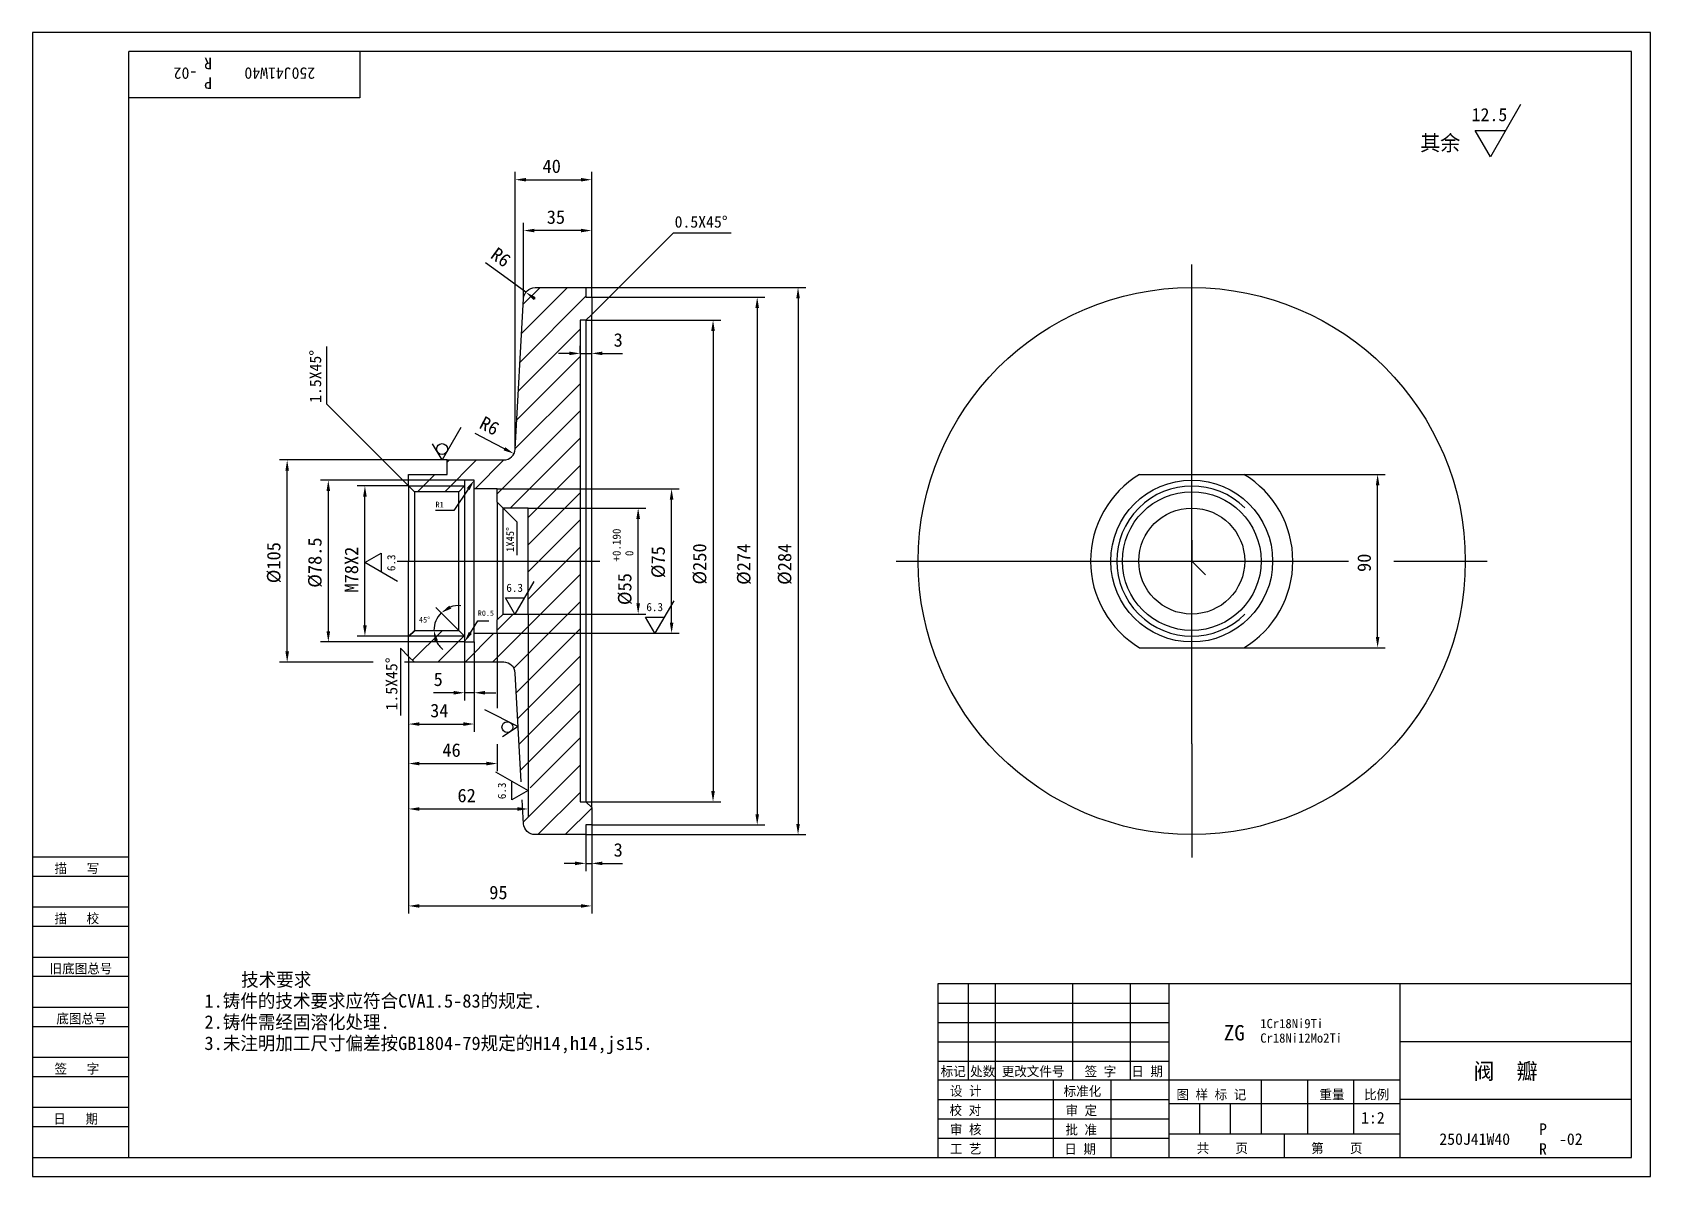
# Model space of a CAD drawing. Header units: metres. Extents: x 0 to 420, y 0 to 297.
import ezdxf

# ---------------------------------------------------------------- set-up
doc = ezdxf.new("R2010")
doc.units = ezdxf.units.M
for name, color, linetype in [('C', 6, 'Continuous'), ('D', 1, 'Continuous'), ('FL', 5, 'Continuous'), ('HA', 5, 'Continuous'), ('T', 7, 'Continuous'), ('TL', 4, 'Continuous')]:
    doc.layers.add(name, color=color, linetype=linetype)

# ---------------------------------------------------------------- blocks, each defined once
blk = doc.blocks.new('TUKUN3')
at = {"layer": 'FL'}
for p, q in [((0, 297), (0, 0)), ((420, 297), (0, 297)), ((420, 0), (420, 297)), ((0, 78), (25, 78)), ((0, 70), (25, 70)), ((0, 65), (25, 65)), ((0, 57), (25, 57)), ((0, 52), (25, 52)), ((243, 25), (243, 50)), ((250, 5), (250, 50)), ((270, 25), (270, 50)), ((285, 25), (285, 50)), ((0, 44), (25, 44)), ((235, 45), (295, 45)), ((0, 39), (25, 39)), ((235, 40), (295, 40)), ((235, 35), (295, 35)), ((0, 31), (25, 31)), ((235, 30), (295, 30)), ((0, 26), (25, 26)), ((280, 5), (280, 25)), ((0, 18), (25, 18)), ((235, 20), (295, 20)), ((0, 13), (25, 13)), ((235, 15), (295, 15)), ((235, 10), (295, 10)), ((0, 0), (420, 0))]:
    blk.add_line(p, q, dxfattribs=at)
at = {"layer": 'TL'}
for p, q in [((25, 5), (25, 292)), ((415, 292), (25, 292)), ((85, 292), (85, 280)), ((415, 5), (415, 292)), ((85, 280), (25, 280)), ((0, 83), (25, 83)), ((235, 50), (235, 5)), ((415, 50), (235, 50)), ((295, 5), (295, 50)), ((355, 5), (355, 50)), ((415, 35), (355, 35)), ((355, 25), (235, 25)), ((265, 5), (265, 25)), ((319, 11), (319, 25)), ((331, 11), (331, 25)), ((343, 11), (343, 25)), ((295, 19), (355, 19)), ((303, 11), (303, 19)), ((311, 11), (311, 19)), ((415, 20), (355, 20)), ((355, 11), (295, 11)), ((325, 5), (325, 11)), ((0, 5), (415, 5))]:
    blk.add_line(p, q, dxfattribs=at)
at = {"layer": 'T'}
for s, p in [('描   写', (5.74, 78.76)), ('描   校', (5.74, 65.76)), ('旧底图总号', (4.49, 52.76)), ('底图总号', (6.22, 39.76)), ('签   字', (5.74, 26.76)), ('标记', (235.75, 26.07)), ('处数', (243.38, 26.07)), ('更改文件号', (251.61, 26.07)), ('签 字', (273.1, 26.07)), ('日 期', (285.23, 26.07)), ('设 计', (238.14, 20.99)), ('标准化', (267.65, 20.93)), ('图 样 标 记', (296.95, 20.04)), ('重量', (334.03, 20.04)), ('比例', (345.64, 20.04)), ('校 对', (238.05, 15.99)), ('审 定', (268.13, 15.93)), ('日   期', (5.45, 13.76)), ('审 核', (238.14, 10.99)), ('批 准', (268.13, 10.93)), ('工 艺', (238.14, 5.99)), ('日 期', (267.84, 5.93)), ('共    页', (302.18, 6.13)), ('第    页', (331.9, 6.13))]:
    blk.add_text(s, height=2.5, dxfattribs=at).set_placement(p)

msp = doc.modelspace()

# ---------------------------------------------------------------- linework, layer by layer
for p, q in [((126.58, 211.43), (143.66, 228.51)), ((127, 218.92), (138.85, 230.77)), ((127.42, 226.41), (131.77, 230.77)), ((126.16, 203.94), (142.16, 219.94)), ((125.74, 196.45), (142.16, 212.87)), ((125.33, 188.97), (142.16, 205.8)), ((120.66, 177.23), (142.16, 198.73)), ((124.02, 173.52), (142.16, 191.66)), ((107.06, 177.77), (115.31, 186.02)), ((107.66, 185.44), (108.24, 186.02)), ((114.88, 178.52), (122.38, 186.02)), ((99.99, 177.77), (104.49, 182.27)), ((128.66, 171.09), (142.16, 184.59)), ((128.66, 164.02), (142.16, 177.52)), ((128.66, 156.95), (142.16, 170.45)), ((128.66, 149.87), (142.16, 163.37)), ((119.38, 133.52), (142.16, 156.3)), ((124.93, 132), (142.16, 149.23)), ((120.66, 141.87), (124.81, 146.02)), ((97.66, 140.09), (99.34, 141.77)), ((98.66, 134.02), (106.41, 141.77)), ((105.24, 133.52), (112.07, 140.36)), ((112.31, 133.52), (119.81, 141.02)), ((125.6, 125.6), (142.16, 142.16)), ((125.98, 118.91), (142.16, 135.09)), ((126.35, 112.21), (142.16, 128.02)), ((126.73, 105.51), (142.16, 120.95)), ((129.2, 100.92), (142.16, 113.88)), ((127.47, 92.12), (142.16, 106.81)), ((131.2, 88.77), (142.16, 99.73)), ((138.27, 88.77), (145.16, 95.66))]:
    msp.add_line(p, q)
at = {"layer": 'C'}
for p, q in [((300.9, 112.34), (300.9, 236.74)), ((94.66, 159.77), (147.31, 159.77)), ((224.2, 159.77), (341.55, 159.77)), ((353.34, 159.77), (377.61, 159.77)), ((300.9, 112.34), (300.9, 82.8))]:
    msp.add_line(p, q, dxfattribs=at)
at = {"layer": 'D'}
for p, q in [((386.2, 278.25), (378.4, 264.73)), ((374.49, 271.49), (382.3, 271.49)), ((378.4, 264.73), (374.49, 271.49)), ((125.32, 188.85), (125.32, 260.76)), ((145.16, 247.56), (145.16, 260.76)), ((128.12, 258.76), (142.36, 258.76)), ((127.5, 227.94), (127.5, 247.56)), ((142.36, 245.56), (130.3, 245.56)), ((145.16, 228.27), (145.16, 247.56)), ((159.3, 237.91), (166.37, 244.98)), ((166.37, 244.98), (181.37, 244.98)), ((122.25, 233.82), (117.61, 237.22)), ((145.16, 223.77), (159.3, 237.91)), ((128.08, 229.54), (122.25, 233.82)), ((130.34, 227.89), (130.5, 227.77)), ((143.66, 230.77), (200.72, 230.77)), ((145.16, 228.27), (190.12, 228.27)), ((198.72, 227.97), (198.72, 91.57)), ((188.12, 225.47), (188.12, 94.07)), ((143.66, 222.27), (178.66, 222.27)), ((176.66, 219.47), (176.66, 100.07)), ((76.45, 200.48), (76.45, 215.48)), ((142.16, 213.67), (142.16, 215.67)), ((145.16, 213.67), (145.16, 215.67)), ((139.36, 213.67), (136.56, 213.67)), ((142.16, 213.67), (145.16, 213.67)), ((147.96, 213.67), (150.76, 213.67)), ((150.76, 213.67), (153.18, 213.67)), ((97.66, 179.27), (76.45, 200.48)), ((111.21, 194.47), (106.33, 186.02)), ((106.33, 186.02), (103.89, 190.24)), ((120.02, 190.22), (114.91, 192.88)), ((122.5, 188.93), (120.02, 190.22)), ((107.66, 186.02), (64.13, 186.02)), ((66.13, 136.32), (66.13, 183.22)), ((112.16, 180.77), (74.81, 180.77)), ((314.42, 182.27), (351.14, 182.27)), ((76.81, 177.97), (76.81, 141.57)), ((97.66, 179.27), (84.31, 179.27)), ((86.31, 143.07), (86.31, 176.47)), ((113.09, 178.45), (109.38, 172.94)), ((120.66, 178.52), (167.9, 178.52)), ((349.14, 140.07), (349.14, 179.47)), ((106.58, 172.94), (104.63, 172.94)), ((109.38, 172.94), (106.58, 172.94)), ((122.16, 173.52), (125.7, 169.98)), ((128.66, 173.52), (159.23, 173.52)), ((165.9, 143.82), (165.9, 175.72)), ((125.7, 169.98), (125.7, 161.31)), ((157.23, 148.82), (157.23, 170.72)), ((86.31, 159.39), (90.53, 161.83)), ((90.53, 161.83), (90.53, 156.95)), ((94.76, 154.51), (86.31, 159.39)), ((130.12, 154.47), (125.24, 146.02)), ((107.13, 145.31), (104.69, 147.74)), ((125.24, 146.02), (122.8, 150.24)), ((122.8, 150.24), (127.68, 150.24)), ((166.46, 149.47), (161.59, 141.02)), ((110.66, 141.77), (107.13, 145.31)), ((113.67, 141.13), (115.64, 144.22)), ((115.64, 144.22), (118.44, 144.22)), ((128.66, 146.02), (159.23, 146.02)), ((128.66, 146.02), (128.66, 93.43)), ((159.15, 145.24), (164.03, 145.24)), ((161.59, 141.02), (159.15, 145.24)), ((112.16, 138.77), (74.81, 138.77)), ((97.66, 140.27), (84.31, 140.27)), ((112.16, 138.77), (112.16, 123.59)), ((114.66, 138.77), (114.66, 123.59)), ((120.66, 141.02), (167.9, 141.02)), ((120.66, 141.02), (120.66, 121.57)), ((95.54, 137.14), (95.54, 119.72)), ((97.66, 135.02), (95.54, 137.14)), ((97.66, 135.02), (97.66, 115.47)), ((314.42, 137.27), (351.14, 137.27)), ((88.49, 133.52), (64.13, 133.52)), ((99.16, 133.52), (96.62, 133.52)), ((106.56, 125.59), (104.14, 125.59)), ((109.36, 125.59), (106.56, 125.59)), ((114.66, 125.59), (112.16, 125.59)), ((114.66, 123.59), (114.66, 115.47)), ((117.46, 125.59), (120.26, 125.59)), ((117.38, 121.23), (126.09, 116.83)), ((97.66, 115.47), (97.66, 105.22)), ((100.46, 117.47), (111.86, 117.47)), ((126.09, 116.83), (122.01, 114.16)), ((120.66, 112.28), (120.66, 105.22)), ((97.66, 105.22), (97.66, 93.43)), ((100.46, 107.22), (117.86, 107.22)), ((120.21, 105.08), (128.66, 100.2)), ((124.44, 97.76), (124.44, 102.64)), ((128.66, 100.2), (124.44, 97.76)), ((143.66, 97.27), (178.66, 97.27)), ((97.66, 93.43), (97.66, 68.26)), ((100.46, 95.43), (125.86, 95.43)), ((143.66, 88.77), (200.72, 88.77)), ((143.66, 88.77), (143.66, 79.31)), ((145.16, 91.27), (190.12, 91.27)), ((145.16, 91.27), (145.16, 79.31)), ((140.86, 81.31), (138.06, 81.31)), ((143.66, 81.31), (145.16, 81.31)), ((147.96, 81.31), (150.76, 81.31)), ((150.76, 81.31), (153.18, 81.31)), ((145.16, 79.31), (145.16, 68.26)), ((100.46, 70.26), (142.36, 70.26))]:
    msp.add_line(p, q, dxfattribs=at)
for centre in [(106.33, 188.84), (123.28, 116.67)]:
    msp.add_circle(centre, 1.41, dxfattribs=at)
for start, end in [(84.85, 109.93), (135, 180), (205.07, 230.15)]:
    msp.add_arc((110.66, 141.77), 6.45, start, end, dxfattribs=at)
for points in [[(128.12, 259.22), (128.12, 258.29), (125.32, 258.76)], [(142.36, 259.22), (142.36, 258.29), (145.16, 258.76)], [(130.3, 246.03), (130.3, 245.09), (127.5, 245.56)], [(142.36, 246.03), (142.36, 245.09), (145.16, 245.56)], [(130.06, 227.51), (130.61, 228.26), (128.08, 229.54)], [(187.66, 225.47), (188.59, 225.47), (188.12, 228.27)], [(198.26, 227.97), (199.19, 227.97), (198.72, 230.77)], [(176.19, 219.47), (177.12, 219.47), (176.66, 222.27)], [(139.36, 214.14), (139.36, 213.21), (142.16, 213.67)], [(147.96, 214.14), (147.96, 213.21), (145.16, 213.67)], [(122.29, 188.51), (122.72, 189.34), (124.99, 187.64)], [(65.67, 183.22), (66.6, 183.22), (66.13, 186.02)], [(76.34, 177.97), (77.28, 177.97), (76.81, 180.77)], [(112.71, 178.71), (113.48, 178.19), (114.66, 180.77)], [(348.68, 179.47), (349.61, 179.47), (349.14, 182.27)], [(85.84, 176.47), (86.78, 176.47), (86.31, 179.27)], [(165.44, 175.72), (166.37, 175.72), (165.9, 178.52)], [(156.76, 170.72), (157.7, 170.72), (157.23, 173.52)], [(108.71, 147.44), (108.21, 148.23), (106.1, 146.33)], [(156.76, 148.82), (157.7, 148.82), (157.23, 146.02)], [(85.84, 143.07), (86.78, 143.07), (86.31, 140.27)], [(165.44, 143.82), (166.37, 143.82), (165.9, 141.02)], [(76.34, 141.57), (77.28, 141.57), (76.81, 138.77)], [(104.36, 138.94), (105.27, 139.14), (104.21, 141.77)], [(114.06, 140.88), (113.28, 141.38), (112.16, 138.77)], [(348.68, 140.07), (349.61, 140.07), (349.14, 137.27)], [(65.67, 136.32), (66.6, 136.32), (66.13, 133.52)], [(109.36, 126.06), (109.36, 125.13), (112.16, 125.59)], [(117.46, 126.06), (117.46, 125.13), (114.66, 125.59)], [(100.46, 117.94), (100.46, 117), (97.66, 117.47)], [(111.86, 117.94), (111.86, 117), (114.66, 117.47)], [(100.46, 107.69), (100.46, 106.75), (97.66, 107.22)], [(117.86, 107.69), (117.86, 106.75), (120.66, 107.22)], [(176.19, 100.07), (177.12, 100.07), (176.66, 97.27)], [(100.46, 95.89), (100.46, 94.96), (97.66, 95.43)], [(125.86, 95.89), (125.86, 94.96), (128.66, 95.43)], [(187.66, 94.07), (188.59, 94.07), (188.12, 91.27)], [(198.26, 91.57), (199.19, 91.57), (198.72, 88.77)], [(140.86, 81.77), (140.86, 80.84), (143.66, 81.31)], [(147.96, 81.77), (147.96, 80.84), (145.16, 81.31)], [(100.46, 70.73), (100.46, 69.79), (97.66, 70.26)], [(142.36, 70.73), (142.36, 69.79), (145.16, 70.26)]]:
    msp.add_solid(points, dxfattribs=at)
at = {"layer": 'HA'}
for p, q in [((97.66, 179.27), (112.16, 179.27)), ((112.16, 140.27), (97.66, 140.27))]:
    msp.add_line(p, q, dxfattribs=at)
msp.add_lwpolyline([(314.69, 173.56, 2.41), (314.69, 145.98, 2.41)], format="xyb", dxfattribs=at)
at = {"layer": 'TL'}
for p, q in [((145.16, 95.77), (145.16, 223.77)), ((143.66, 222.27), (143.66, 97.27)), ((287.38, 182.27), (314.42, 182.27)), ((97.66, 179.27), (97.66, 159.77)), ((99.16, 177.77), (99.16, 141.77)), ((110.66, 141.77), (110.66, 177.77)), ((112.16, 179.27), (112.16, 140.27)), ((114.66, 141.02), (114.66, 178.52)), ((120.66, 175.02), (120.66, 144.52)), ((122.16, 146.02), (122.16, 173.52)), ((300.9, 165.21), (300.9, 159.77)), ((97.66, 140.27), (97.66, 159.77)), ((300.9, 159.77), (304.44, 156.23)), ((287.38, 137.27), (314.42, 137.27))]:
    msp.add_line(p, q, dxfattribs=at)
for points in [[(126.9, 102.48), (125.32, 130.69, 0.4), (122.32, 133.52), (99.16, 133.52), (97.66, 135.02), (97.66, 140.27), (99.16, 141.77), (110.66, 141.77), (112.16, 140.27), (112.16, 138.77), (114.66, 138.77), (114.66, 141.02), (120.66, 141.02), (120.66, 144.52), (122.16, 146.02), (128.66, 146.02), (128.66, 159.77), (128.66, 173.52), (122.16, 173.52), (120.66, 175.02), (120.66, 178.52), (114.66, 178.52), (114.66, 180.77), (112.16, 180.77), (112.16, 179.27), (110.66, 177.77), (99.16, 177.77), (97.66, 179.27), (97.66, 182.27), (107.66, 182.27), (107.66, 186.02), (122.32, 186.02, 0.4), (125.32, 188.85), (127.5, 227.94, -0.4), (130.5, 230.77), (143.66, 230.77), (143.66, 228.27), (145.16, 228.27), (145.16, 223.77), (143.66, 222.27), (142.16, 222.27), (142.16, 159.77)], [(142.16, 159.77), (142.16, 97.27), (143.66, 97.27), (145.16, 95.77), (145.16, 91.27), (143.66, 91.27), (143.66, 88.77), (130.5, 88.77, -0.4), (127.5, 91.6), (127.16, 97.79, 0.4)]]:
    msp.add_lwpolyline(points, format="xyb", dxfattribs=at)
for radius in [71, 21, 18, 13.75]:
    msp.add_circle((300.9, 159.77), radius, dxfattribs=at)
for start, end in [(121, 239), (301, 59)]:
    msp.add_arc((300.9, 159.77), 26.25, start, end, dxfattribs=at)

# ---------------------------------------------------------------- block references
at = {"layer": 'D'}
msp.add_blockref('TUKUN3', (0, 0), dxfattribs=at)

# ---------------------------------------------------------------- texts
for s, height, rotation, p in [('R', 3, 180, (46.63, 290.42)), ('-02', 3, 180, (42.8, 287.87)), ('250J41W40', 3, 180, (73.4, 287.87)), ('P', 3, 180, (46.63, 285.32)), ('R6', 3.5, 323.76, (118.64, 238.63)), ('1.5X45%%D', 3, 90, (74.96, 200.82)), ('R6', 3.5, 332.52, (115.72, 194.43)), ('1X45%%D', 2, 90, (124.99, 162.15)), ('+0.190', 2.1, 90, (152.68, 159.64)), ('%%C105', 3.5, 90, (64.38, 154.02)), ('%%C78.5', 3.5, 90, (75.06, 152.85)), ('%%C250', 3.5, 90, (174.91, 153.69)), ('%%C274', 3.5, 90, (186.37, 153.6)), ('%%C284', 3.5, 90, (196.97, 153.6)), ('M78X2', 3.5, 90, (84.56, 151.6)), ('6.3', 2.12, 90, (94.2, 157.16)), (' 0', 2.1, 90, (155.97, 159.64)), ('%%C75', 3.5, 90, (164.15, 155.35)), ('90', 3.5, 90, (347.39, 156.94)), ('%%C55', 3.5, 90, (155.48, 148.35)), ('1.5X45%%D', 3, 90, (94.73, 121)), ('6.3', 2.12, 90, (122.9, 97.97))]:
    msp.add_text(s, height=height, rotation=rotation, dxfattribs=at).set_placement(p)
for s, height, p in [('12.5', 3.4, (373.54, 273.95)), ('其余', 4, (360.2, 266.29)), ('40', 3.5, (132.41, 260.51)), ('35', 3.5, (133.5, 247.31)), ('0.5X45%%d', 3, (166.69, 246.32)), ('3', 3.5, (150.85, 215.42)), ('R1', 1.5, (104.63, 173.69)), ('6.3', 2.12, (123.01, 151.78)), ('6.3', 2.12, (159.36, 146.78)), ('45%%D', 1.5, (100.33, 143.81)), ('R0.5', 1.4, (115.62, 145.56)), ('5', 3.5, (104.14, 127.34)), ('34', 3.5, (103.24, 119.22)), ('46', 3.5, (106.41, 108.97)), ('62', 3.5, (110.33, 97.18)), ('3', 3.5, (150.85, 83.06)), ('95', 3.5, (118.58, 72.01)), ('    技术要求', 3.5, (44.66, 49.37)), ('1.铸件的技术要求应符合CVA1.5-83的规定.', 3.5, (44.66, 43.87)), ('2.铸件需经固溶化处理.', 3.5, (44.66, 38.37)), ('ZG', 4, (309.22, 35.34)), ('1Cr18Ni9Ti', 2.4, (318.69, 38.54)), ('3.未注明加工尺寸偏差按GB1804-79规定的H14,h14,js15.', 3.5, (44.66, 32.87)), ('Cr18Ni12Mo2Ti', 2.4, (318.69, 34.78)), ('阀  瓣', 4.2, (374.03, 25.27)), ('1:2', 3, (344.85, 13.79)), ('P', 3, (391.04, 10.84)), ('250J41W40', 3, (365.16, 8.25)), ('R', 3, (391.04, 5.67)), ('-02', 3, (396.22, 8.25))]:
    msp.add_text(s, height=height, dxfattribs=at).set_placement(p)

doc.saveas('drawing.dxf')
